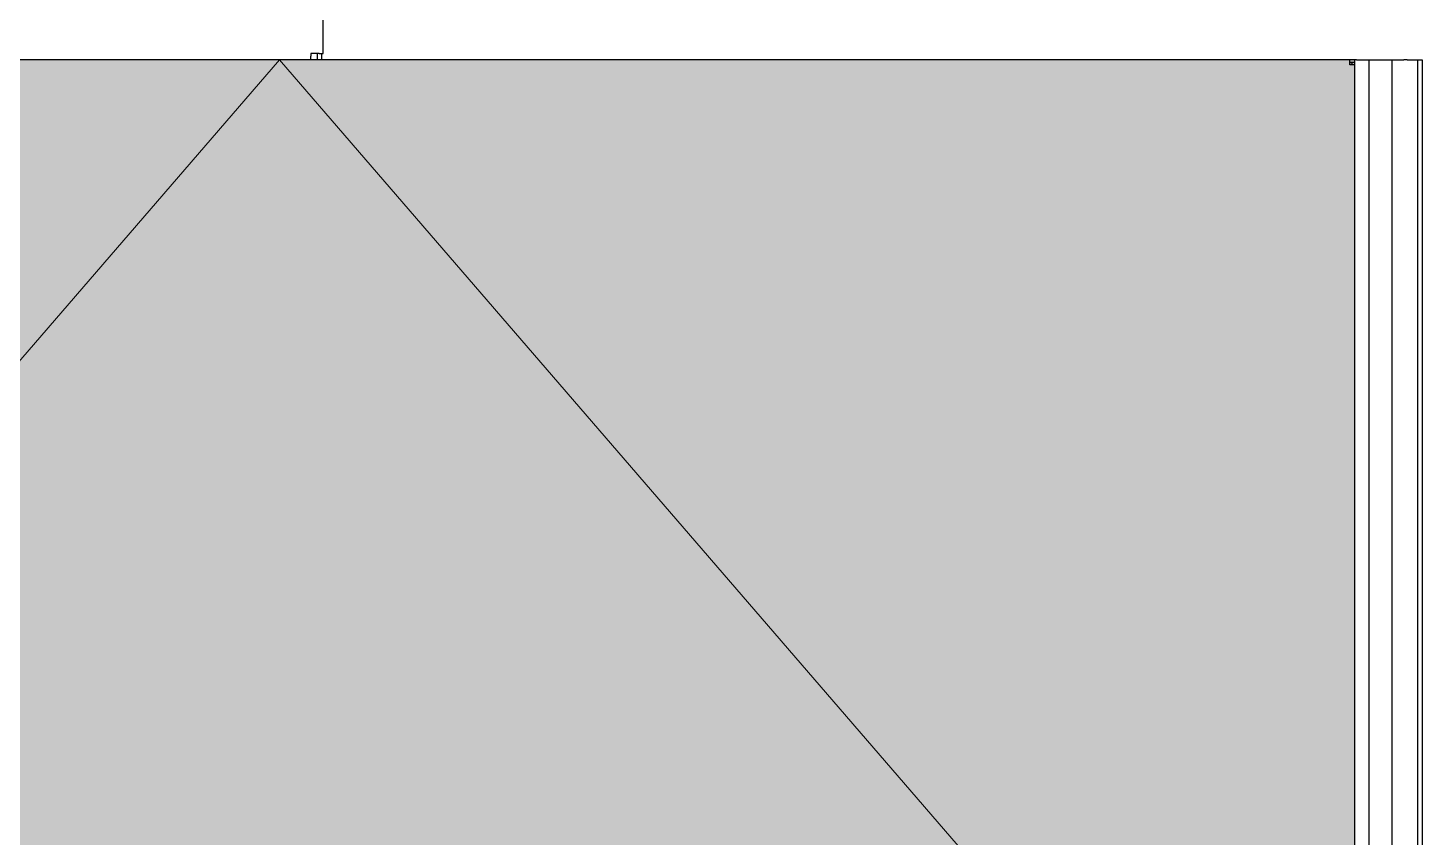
# Model space of a CAD drawing. Header units: millimetres. Extents: x 2698011 to 2856548, y 1019778 to 1210064.
# Drawn here: x 2786942 to 2787608, y 1121907 to 1122293 of the extents above; entities that cross this region are included whole.
import ezdxf

# ---------------------------------------------------------------- set-up
doc = ezdxf.new("R2010")
doc.units = ezdxf.units.MM
doc.layers.add('_ 252', color=9, linetype='Continuous', lineweight=5)
doc.layers.add('Bloques borde', color=9, linetype='Continuous')
doc.layers.add('Y_ CAJAS', color=9, linetype='Continuous')

# ---------------------------------------------------------------- blocks, each defined once
blk = doc.blocks.new('CO ALURA_  2500 tras 1120 CE ESQ - Inc')
h = blk.add_hatch(color=256)
h.dxf.hatch_style = 1
h.paths.add_polyline_path([(-0.00751, 2.28), (1.01949, 2.28), (1.01949, 1.685), (-0.00751, 1.685)])
at = {"layer": '_ 252'}
blk.add_lwpolyline([(1.01949, 2.28), (0.50599, 1.685), (-0.00751, 2.28)], dxfattribs=at)
at = {"layer": 'Bloques borde', "linetype": 'Continuous'}
for p, q in [((1.01949, 1.685), (1.01949, 2.28)), ((1.01949, 1.685), (1.01949, 2.28)), ((1.02624, 1.685), (1.02624, 2.28)), ((1.02624, 1.685), (1.02624, 2.28)), ((1.03724, 1.685), (1.03724, 2.28)), ((1.03724, 1.685), (1.03724, 2.28)), ((1.04949, 1.685), (1.04949, 2.28)), ((1.04949, 1.685), (1.04949, 2.28)), ((1.05175, 1.685), (1.05175, 2.28)), ((1.05175, 1.685), (1.05175, 2.28)), ((1.01729, 1.685), (-0.00531, 1.685)), ((1.01729, 1.685), (-0.00531, 1.685)), ((0.52099, 1.685), (0.52099, 1.6832)), ((0.52099, 1.685), (0.52099, 1.6832)), ((0.52399, 1.682), (0.52399, 1.685)), ((0.52399, 1.682), (0.52399, 1.685)), ((0.52599, 1.682), (0.52599, 1.685)), ((0.52599, 1.682), (0.52599, 1.685)), ((1.01729, 1.68741), (1.01729, 1.685)), ((1.01729, 1.68741), (1.01729, 1.685)), ((1.01949, 1.6862), (1.01729, 1.6862)), ((1.01949, 1.6862), (1.01729, 1.6862)), ((1.01949, 1.685), (1.01729, 1.685)), ((1.01949, 1.685), (1.01729, 1.685)), ((1.01829, 1.6872), (1.01829, 1.6862)), ((1.01829, 1.6872), (1.01829, 1.6862)), ((1.02049, 1.685), (1.01949, 1.685)), ((1.02049, 1.685), (1.01949, 1.685)), ((1.02049, 1.685), (1.02424, 1.685)), ((1.02049, 1.685), (1.02424, 1.685)), ((1.02424, 1.685), (1.02624, 1.685)), ((1.02424, 1.685), (1.02624, 1.685)), ((1.02624, 1.685), (1.03724, 1.685)), ((1.02624, 1.685), (1.03724, 1.685)), ((1.03724, 1.685), (1.03924, 1.685)), ((1.03724, 1.685), (1.03924, 1.685)), ((1.03924, 1.685), (1.04302, 1.685)), ((1.03924, 1.685), (1.04302, 1.685)), ((1.04459, 1.685), (1.04302, 1.685)), ((1.04459, 1.685), (1.04302, 1.685)), ((1.04459, 1.685), (1.04949, 1.685)), ((1.04459, 1.685), (1.04949, 1.685)), ((1.04949, 1.685), (1.05174, 1.685)), ((1.04949, 1.685), (1.05174, 1.685)), ((1.05174, 1.685), (1.05175, 1.685)), ((1.05174, 1.685), (1.05175, 1.685)), ((0.52099, 1.682), (0.52099, 1.6832)), ((0.52099, 1.682), (0.52099, 1.6832)), ((0.52499, 1.682), (0.52099, 1.682)), ((0.52499, 1.682), (0.52099, 1.682)), ((0.52499, 1.682), (0.52679, 1.682)), ((0.52499, 1.682), (0.52679, 1.682)), ((0.52679, 1.682), (0.52679, 1.19)), ((0.52679, 1.682), (0.52679, 1.19))]:
    blk.add_line(p, q, dxfattribs=at)
for points in [[(1.01947, 1.68723, 0), (1.01947, 1.68723, 0), (1.01947, 1.68723, 0), (1.01947, 1.68723, 0), (1.01947, 1.68723, 0), (1.01947, 1.68723, 0), (1.01947, 1.68723, 0), (1.01947, 1.68723, 0), (1.01947, 1.68723, 0), (1.01947, 1.68723, 0), (1.01947, 1.68723, 0), (1.01947, 1.68723, 0), (1.01947, 1.68723, 0), (1.01947, 1.68723, 0), (1.01947, 1.68723, 0), (1.01947, 1.68723, 0), (1.01947, 1.68723, 0), (1.01947, 1.68723, 0), (1.01947, 1.68723, 0), (1.01947, 1.68723, 0), (1.01947, 1.68723, 0), (1.01947, 1.68723, 0), (1.01937, 1.68723, 0), (1.01937, 1.68723, 0), (1.01937, 1.68723, 0), (1.01937, 1.68723, 0), (1.01937, 1.68723, 0), (1.01937, 1.68723, 0), (1.01937, 1.68723, 0), (1.01937, 1.68723, 0), (1.01937, 1.68723, 0), (1.01937, 1.68723, 0), (1.01937, 1.68723, 0), (1.01927, 1.68733, 0), (1.01927, 1.68733, 0), (1.01927, 1.68733, 0), (1.01927, 1.68733, 0), (1.01927, 1.68733, 0), (1.01927, 1.68733, 0), (1.01927, 1.68733, 0), (1.01927, 1.68733, 0), (1.01927, 1.68733, 0), (1.01917, 1.68733, 0), (1.01917, 1.68733, 0), (1.01917, 1.68733, 0), (1.01917, 1.68733, 0), (1.01917, 1.68733, 0), (1.01917, 1.68733, 0), (1.01917, 1.68733, 0), (1.01907, 1.68733, 0), (1.01907, 1.68733, 0), (1.01907, 1.68733, 0), (1.01907, 1.68733, 0), (1.01907, 1.68733, 0), (1.01907, 1.68733, 0), (1.01897, 1.68733, 0), (1.01897, 1.68733, 0), (1.01897, 1.68733, 0), (1.01897, 1.68733, 0), (1.01897, 1.68733, 0), (1.01897, 1.68733, 0), (1.01887, 1.68733, 0), (1.01887, 1.68733, 0), (1.01887, 1.68733, 0), (1.01887, 1.68733, 0), (1.01887, 1.68733, 0), (1.01877, 1.68733, 0), (1.01877, 1.68733, 0), (1.01877, 1.68733, 0), (1.01877, 1.68733, 0), (1.01877, 1.68733, 0), (1.01867, 1.68733, 0), (1.01867, 1.68733, 0), (1.01867, 1.68733, 0), (1.01867, 1.68733, 0), (1.01867, 1.68733, 0), (1.01857, 1.68733, 0), (1.01857, 1.68733, 0), (1.01857, 1.68733, 0), (1.01857, 1.68733, 0), (1.01847, 1.68733, 0), (1.01847, 1.68733, 0), (1.01847, 1.68733, 0), (1.01847, 1.68733, 0), (1.01847, 1.68733, 0), (1.01837, 1.68733, 0), (1.01837, 1.68733, 0), (1.01837, 1.68733, 0), (1.01837, 1.68743, 0), (1.01827, 1.68743, 0), (1.01827, 1.68743, 0), (1.01827, 1.68743, 0), (1.01827, 1.68743, 0), (1.01817, 1.68743, 0), (1.01817, 1.68743, 0), (1.01817, 1.68743, 0), (1.01817, 1.68743, 0), (1.01807, 1.68743, 0), (1.01807, 1.68743, 0), (1.01807, 1.68743, 0), (1.01807, 1.68743, 0), (1.01797, 1.68743, 0), (1.01797, 1.68743, 0), (1.01797, 1.68743, 0), (1.01797, 1.68743, 0), (1.01787, 1.68743, 0), (1.01787, 1.68743, 0), (1.01787, 1.68743, 0), (1.01787, 1.68743, 0), (1.01777, 1.68743, 0), (1.01777, 1.68743, 0), (1.01777, 1.68743, 0), (1.01777, 1.68743, 0), (1.01767, 1.68743, 0), (1.01767, 1.68743, 0), (1.01767, 1.68743, 0), (1.01757, 1.68743, 0), (1.01757, 1.68743, 0), (1.01757, 1.68743, 0), (1.01757, 1.68743, 0), (1.01747, 1.68743, 0), (1.01747, 1.68743, 0), (1.01747, 1.68743, 0), (1.01747, 1.68743, 0), (1.01737, 1.68743, 0), (1.01737, 1.68743, 0), (1.01737, 1.68743, 0), (1.01737, 1.68743, 0), (1.01727, 1.68743, 0)], [(1.01947, 1.68723, 0), (1.01947, 1.68723, 0), (1.01947, 1.68723, 0), (1.01947, 1.68723, 0), (1.01947, 1.68723, 0), (1.01947, 1.68723, 0), (1.01947, 1.68723, 0), (1.01947, 1.68723, 0), (1.01947, 1.68723, 0), (1.01947, 1.68723, 0), (1.01947, 1.68723, 0), (1.01947, 1.68723, 0), (1.01947, 1.68723, 0), (1.01947, 1.68723, 0), (1.01947, 1.68723, 0), (1.01947, 1.68723, 0), (1.01947, 1.68723, 0), (1.01947, 1.68723, 0), (1.01947, 1.68723, 0), (1.01947, 1.68723, 0), (1.01947, 1.68723, 0), (1.01947, 1.68723, 0), (1.01937, 1.68723, 0), (1.01937, 1.68723, 0), (1.01937, 1.68723, 0), (1.01937, 1.68723, 0), (1.01937, 1.68723, 0), (1.01937, 1.68723, 0), (1.01937, 1.68723, 0), (1.01937, 1.68723, 0), (1.01937, 1.68723, 0), (1.01937, 1.68723, 0), (1.01937, 1.68723, 0), (1.01927, 1.68733, 0), (1.01927, 1.68733, 0), (1.01927, 1.68733, 0), (1.01927, 1.68733, 0), (1.01927, 1.68733, 0), (1.01927, 1.68733, 0), (1.01927, 1.68733, 0), (1.01927, 1.68733, 0), (1.01927, 1.68733, 0), (1.01917, 1.68733, 0), (1.01917, 1.68733, 0), (1.01917, 1.68733, 0), (1.01917, 1.68733, 0), (1.01917, 1.68733, 0), (1.01917, 1.68733, 0), (1.01917, 1.68733, 0), (1.01907, 1.68733, 0), (1.01907, 1.68733, 0), (1.01907, 1.68733, 0), (1.01907, 1.68733, 0), (1.01907, 1.68733, 0), (1.01907, 1.68733, 0), (1.01897, 1.68733, 0), (1.01897, 1.68733, 0), (1.01897, 1.68733, 0), (1.01897, 1.68733, 0), (1.01897, 1.68733, 0), (1.01897, 1.68733, 0), (1.01887, 1.68733, 0), (1.01887, 1.68733, 0), (1.01887, 1.68733, 0), (1.01887, 1.68733, 0), (1.01887, 1.68733, 0), (1.01877, 1.68733, 0), (1.01877, 1.68733, 0), (1.01877, 1.68733, 0), (1.01877, 1.68733, 0), (1.01877, 1.68733, 0), (1.01867, 1.68733, 0), (1.01867, 1.68733, 0), (1.01867, 1.68733, 0), (1.01867, 1.68733, 0), (1.01867, 1.68733, 0), (1.01857, 1.68733, 0), (1.01857, 1.68733, 0), (1.01857, 1.68733, 0), (1.01857, 1.68733, 0), (1.01847, 1.68733, 0), (1.01847, 1.68733, 0), (1.01847, 1.68733, 0), (1.01847, 1.68733, 0), (1.01847, 1.68733, 0), (1.01837, 1.68733, 0), (1.01837, 1.68733, 0), (1.01837, 1.68733, 0), (1.01837, 1.68743, 0), (1.01827, 1.68743, 0), (1.01827, 1.68743, 0), (1.01827, 1.68743, 0), (1.01827, 1.68743, 0), (1.01817, 1.68743, 0), (1.01817, 1.68743, 0), (1.01817, 1.68743, 0), (1.01817, 1.68743, 0), (1.01807, 1.68743, 0), (1.01807, 1.68743, 0), (1.01807, 1.68743, 0), (1.01807, 1.68743, 0), (1.01797, 1.68743, 0), (1.01797, 1.68743, 0), (1.01797, 1.68743, 0), (1.01797, 1.68743, 0), (1.01787, 1.68743, 0), (1.01787, 1.68743, 0), (1.01787, 1.68743, 0), (1.01787, 1.68743, 0), (1.01777, 1.68743, 0), (1.01777, 1.68743, 0), (1.01777, 1.68743, 0), (1.01777, 1.68743, 0), (1.01767, 1.68743, 0), (1.01767, 1.68743, 0), (1.01767, 1.68743, 0), (1.01757, 1.68743, 0), (1.01757, 1.68743, 0), (1.01757, 1.68743, 0), (1.01757, 1.68743, 0), (1.01747, 1.68743, 0), (1.01747, 1.68743, 0), (1.01747, 1.68743, 0), (1.01747, 1.68743, 0), (1.01737, 1.68743, 0), (1.01737, 1.68743, 0), (1.01737, 1.68743, 0), (1.01737, 1.68743, 0), (1.01727, 1.68743, 0)], [(1.01827, 1.68723, 0), (1.01827, 1.68723, 0), (1.01827, 1.68723, 0), (1.01827, 1.68723, 0), (1.01827, 1.68723, 0), (1.01827, 1.68723, 0), (1.01827, 1.68723, 0), (1.01827, 1.68723, 0), (1.01827, 1.68723, 0), (1.01827, 1.68723, 0), (1.01827, 1.68723, 0), (1.01827, 1.68723, 0), (1.01827, 1.68723, 0), (1.01827, 1.68723, 0), (1.01827, 1.68723, 0), (1.01827, 1.68723, 0), (1.01827, 1.68723, 0), (1.01827, 1.68723, 0), (1.01827, 1.68723, 0), (1.01827, 1.68723, 0), (1.01827, 1.68723, 0), (1.01827, 1.68723, 0), (1.01827, 1.68723, 0), (1.01827, 1.68723, 0), (1.01827, 1.68723, 0), (1.01827, 1.68723, 0), (1.01827, 1.68723, 0), (1.01827, 1.68723, 0), (1.01827, 1.68723, 0), (1.01827, 1.68723, 0), (1.01827, 1.68723, 0), (1.01827, 1.68723, 0), (1.01817, 1.68723, 0), (1.01817, 1.68723, 0), (1.01817, 1.68723, 0), (1.01817, 1.68723, 0), (1.01817, 1.68723, 0), (1.01817, 1.68723, 0), (1.01817, 1.68723, 0), (1.01817, 1.68723, 0), (1.01817, 1.68723, 0), (1.01817, 1.68723, 0), (1.01817, 1.68723, 0), (1.01817, 1.68723, 0), (1.01817, 1.68723, 0), (1.01817, 1.68723, 0), (1.01817, 1.68723, 0), (1.01817, 1.68723, 0), (1.01817, 1.68723, 0), (1.01807, 1.68723, 0), (1.01807, 1.68723, 0), (1.01807, 1.68723, 0), (1.01807, 1.68723, 0), (1.01807, 1.68723, 0), (1.01807, 1.68723, 0), (1.01807, 1.68723, 0), (1.01807, 1.68723, 0), (1.01807, 1.68723, 0), (1.01807, 1.68723, 0), (1.01807, 1.68723, 0), (1.01807, 1.68723, 0), (1.01807, 1.68723, 0), (1.01797, 1.68723, 0), (1.01797, 1.68723, 0), (1.01797, 1.68723, 0), (1.01797, 1.68723, 0), (1.01797, 1.68723, 0), (1.01797, 1.68723, 0), (1.01797, 1.68723, 0), (1.01797, 1.68723, 0), (1.01797, 1.68723, 0), (1.01797, 1.68723, 0), (1.01797, 1.68723, 0), (1.01787, 1.68723, 0), (1.01787, 1.68723, 0), (1.01787, 1.68723, 0), (1.01787, 1.68723, 0), (1.01787, 1.68723, 0), (1.01787, 1.68723, 0), (1.01787, 1.68723, 0), (1.01787, 1.68723, 0), (1.01787, 1.68723, 0), (1.01787, 1.68723, 0), (1.01777, 1.68723, 0), (1.01777, 1.68723, 0), (1.01777, 1.68723, 0), (1.01777, 1.68733, 0), (1.01777, 1.68733, 0), (1.01777, 1.68733, 0), (1.01777, 1.68733, 0), (1.01777, 1.68733, 0), (1.01777, 1.68733, 0), (1.01777, 1.68733, 0), (1.01767, 1.68733, 0), (1.01767, 1.68733, 0), (1.01767, 1.68733, 0), (1.01767, 1.68733, 0), (1.01767, 1.68733, 0), (1.01767, 1.68733, 0), (1.01767, 1.68733, 0), (1.01767, 1.68733, 0), (1.01757, 1.68733, 0), (1.01757, 1.68733, 0), (1.01757, 1.68733, 0), (1.01757, 1.68733, 0), (1.01757, 1.68733, 0), (1.01757, 1.68733, 0), (1.01757, 1.68733, 0), (1.01757, 1.68733, 0), (1.01757, 1.68733, 0), (1.01747, 1.68733, 0), (1.01747, 1.68733, 0), (1.01747, 1.68733, 0), (1.01747, 1.68733, 0), (1.01747, 1.68733, 0), (1.01747, 1.68733, 0), (1.01747, 1.68733, 0), (1.01747, 1.68733, 0), (1.01737, 1.68733, 0), (1.01737, 1.68733, 0), (1.01737, 1.68733, 0), (1.01737, 1.68733, 0), (1.01737, 1.68733, 0), (1.01737, 1.68733, 0), (1.01737, 1.68733, 0), (1.01737, 1.68733, 0), (1.01727, 1.68733, 0), (1.01727, 1.68733, 0), (1.01727, 1.68733, 0)], [(1.01827, 1.68723, 0), (1.01827, 1.68723, 0), (1.01827, 1.68723, 0), (1.01827, 1.68723, 0), (1.01827, 1.68723, 0), (1.01827, 1.68723, 0), (1.01827, 1.68723, 0), (1.01827, 1.68723, 0), (1.01827, 1.68723, 0), (1.01827, 1.68723, 0), (1.01827, 1.68723, 0), (1.01827, 1.68723, 0), (1.01827, 1.68723, 0), (1.01827, 1.68723, 0), (1.01827, 1.68723, 0), (1.01827, 1.68723, 0), (1.01827, 1.68723, 0), (1.01827, 1.68723, 0), (1.01827, 1.68723, 0), (1.01827, 1.68723, 0), (1.01827, 1.68723, 0), (1.01827, 1.68723, 0), (1.01827, 1.68723, 0), (1.01827, 1.68723, 0), (1.01827, 1.68723, 0), (1.01827, 1.68723, 0), (1.01827, 1.68723, 0), (1.01827, 1.68723, 0), (1.01827, 1.68723, 0), (1.01827, 1.68723, 0), (1.01827, 1.68723, 0), (1.01827, 1.68723, 0), (1.01817, 1.68723, 0), (1.01817, 1.68723, 0), (1.01817, 1.68723, 0), (1.01817, 1.68723, 0), (1.01817, 1.68723, 0), (1.01817, 1.68723, 0), (1.01817, 1.68723, 0), (1.01817, 1.68723, 0), (1.01817, 1.68723, 0), (1.01817, 1.68723, 0), (1.01817, 1.68723, 0), (1.01817, 1.68723, 0), (1.01817, 1.68723, 0), (1.01817, 1.68723, 0), (1.01817, 1.68723, 0), (1.01817, 1.68723, 0), (1.01817, 1.68723, 0), (1.01807, 1.68723, 0), (1.01807, 1.68723, 0), (1.01807, 1.68723, 0), (1.01807, 1.68723, 0), (1.01807, 1.68723, 0), (1.01807, 1.68723, 0), (1.01807, 1.68723, 0), (1.01807, 1.68723, 0), (1.01807, 1.68723, 0), (1.01807, 1.68723, 0), (1.01807, 1.68723, 0), (1.01807, 1.68723, 0), (1.01807, 1.68723, 0), (1.01797, 1.68723, 0), (1.01797, 1.68723, 0), (1.01797, 1.68723, 0), (1.01797, 1.68723, 0), (1.01797, 1.68723, 0), (1.01797, 1.68723, 0), (1.01797, 1.68723, 0), (1.01797, 1.68723, 0), (1.01797, 1.68723, 0), (1.01797, 1.68723, 0), (1.01797, 1.68723, 0), (1.01787, 1.68723, 0), (1.01787, 1.68723, 0), (1.01787, 1.68723, 0), (1.01787, 1.68723, 0), (1.01787, 1.68723, 0), (1.01787, 1.68723, 0), (1.01787, 1.68723, 0), (1.01787, 1.68723, 0), (1.01787, 1.68723, 0), (1.01787, 1.68723, 0), (1.01777, 1.68723, 0), (1.01777, 1.68723, 0), (1.01777, 1.68723, 0), (1.01777, 1.68733, 0), (1.01777, 1.68733, 0), (1.01777, 1.68733, 0), (1.01777, 1.68733, 0), (1.01777, 1.68733, 0), (1.01777, 1.68733, 0), (1.01777, 1.68733, 0), (1.01767, 1.68733, 0), (1.01767, 1.68733, 0), (1.01767, 1.68733, 0), (1.01767, 1.68733, 0), (1.01767, 1.68733, 0), (1.01767, 1.68733, 0), (1.01767, 1.68733, 0), (1.01767, 1.68733, 0), (1.01757, 1.68733, 0), (1.01757, 1.68733, 0), (1.01757, 1.68733, 0), (1.01757, 1.68733, 0), (1.01757, 1.68733, 0), (1.01757, 1.68733, 0), (1.01757, 1.68733, 0), (1.01757, 1.68733, 0), (1.01757, 1.68733, 0), (1.01747, 1.68733, 0), (1.01747, 1.68733, 0), (1.01747, 1.68733, 0), (1.01747, 1.68733, 0), (1.01747, 1.68733, 0), (1.01747, 1.68733, 0), (1.01747, 1.68733, 0), (1.01747, 1.68733, 0), (1.01737, 1.68733, 0), (1.01737, 1.68733, 0), (1.01737, 1.68733, 0), (1.01737, 1.68733, 0), (1.01737, 1.68733, 0), (1.01737, 1.68733, 0), (1.01737, 1.68733, 0), (1.01737, 1.68733, 0), (1.01727, 1.68733, 0), (1.01727, 1.68733, 0), (1.01727, 1.68733, 0)]]:
    blk.add_polyline3d(points, dxfattribs=at)

msp = doc.modelspace()

# ---------------------------------------------------------------- block references
at = {"layer": 'Y_ CAJAS', "xscale": -1000, "yscale": 1000, "zscale": 1000, "rotation": 179.9977225467084}
msp.add_blockref('CO ALURA_  2500 tras 1120 CE ESQ - Inc', (2786556.556, 1123963.121, -0.388), dxfattribs=at)

doc.saveas('drawing.dxf')
